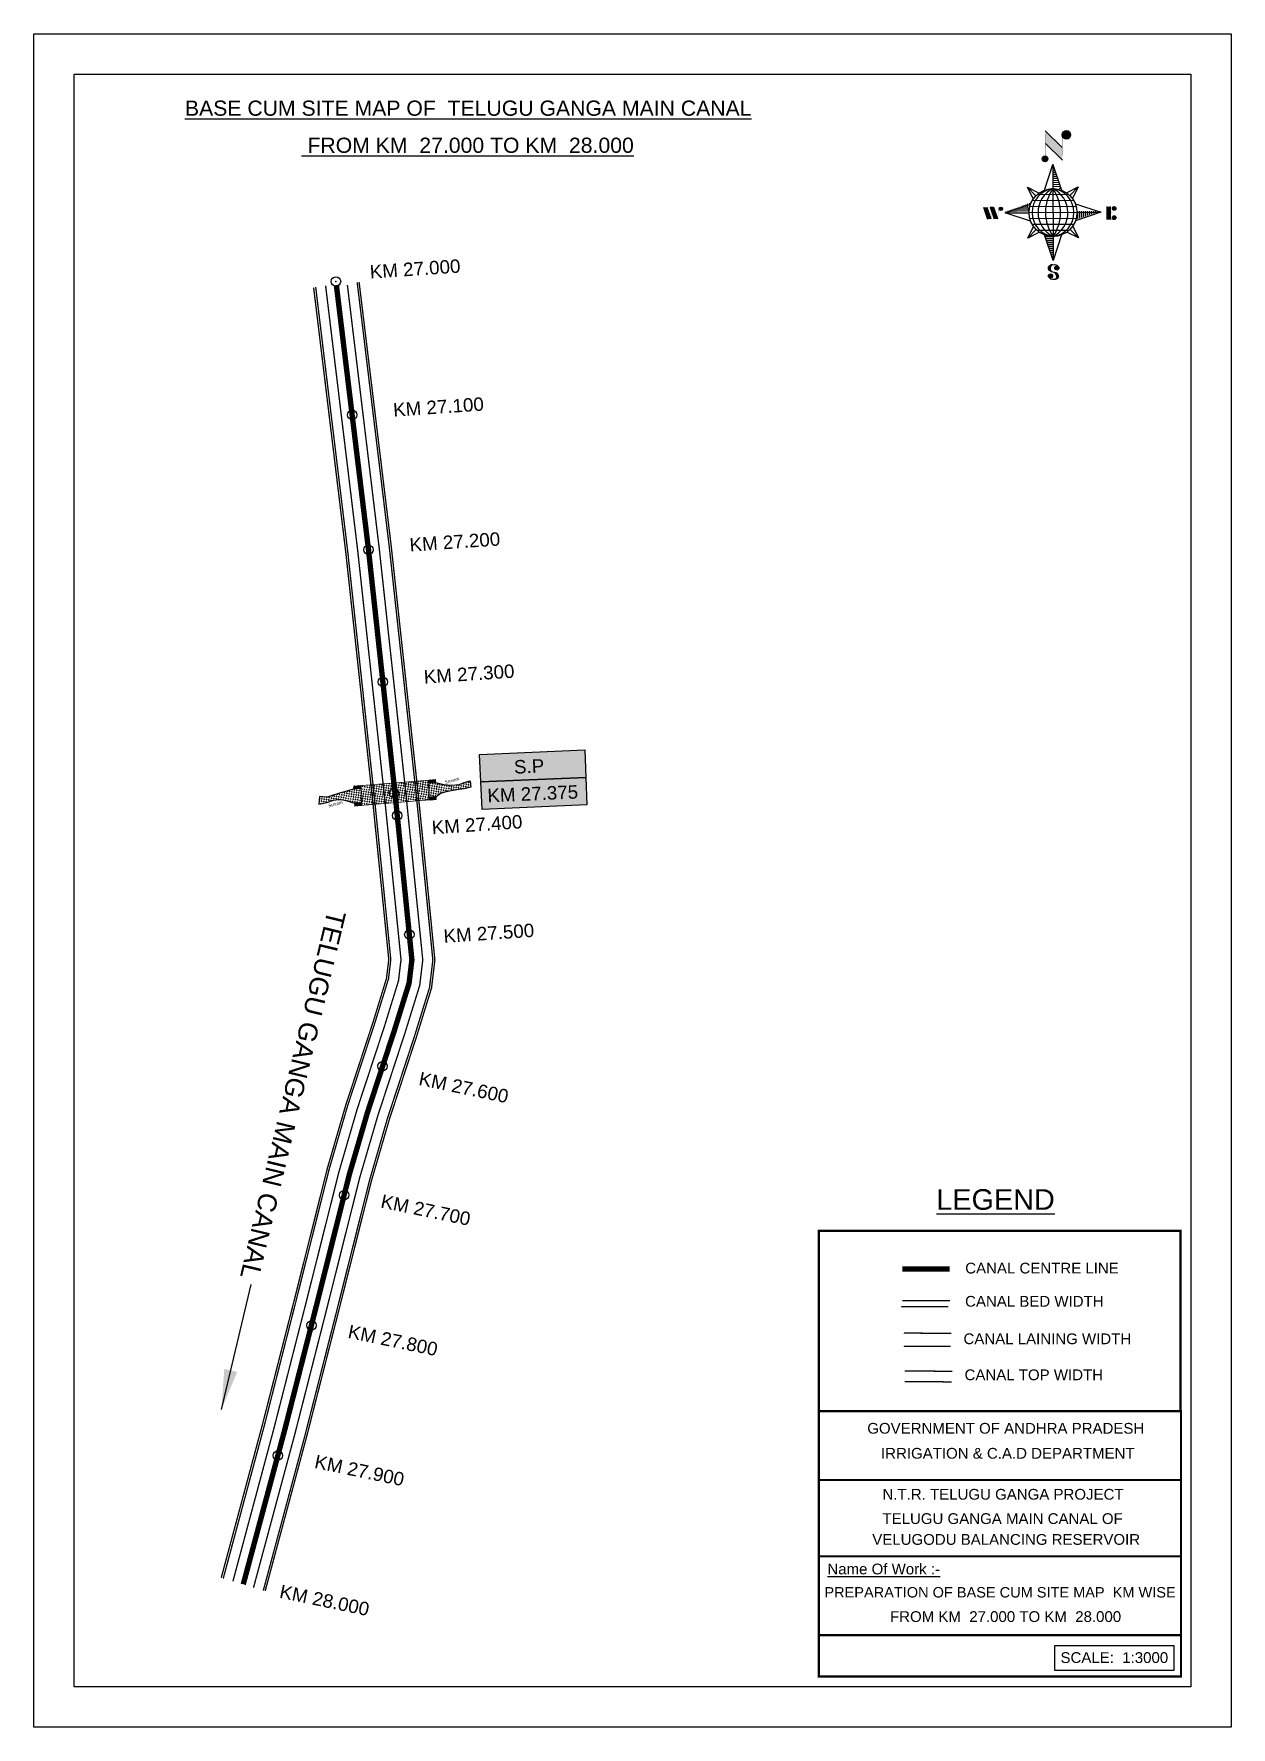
# Model space of a CAD drawing. Header units: inches. Extents: x 261719 to 262610, y 1730923 to 1732183.
import ezdxf

# ---------------------------------------------------------------- set-up
doc = ezdxf.new("R2010")
doc.units = ezdxf.units.IN
doc.header["$MEASUREMENT"] = 0
doc.header["$PDMODE"] = 32
doc.header["$PDSIZE"] = 7
doc.linetypes.add('ACAD_ISO02W100', pattern=[15, 12, -3])
for name, color, linetype in [('AQUADUCT', 1, 'Continuous'), ('bed with', 5, 'Continuous'), ('bord', 1, 'Continuous'), ('cahnige', 7, 'Continuous'), ('canal', 1, 'Continuous'), ('CARTTRACK', 30, 'ACAD_ISO02W100'), ('chainage', 7, 'Continuous'), ('FRAME 025', 7, 'Continuous'), ('lining', 4, 'Continuous'), ('STREAM', 4, 'Continuous'), ('Stu coo', 3, 'Continuous'), ('TEXT', 7, 'Continuous'), ('top of bund', 1, 'Continuous'), ('UT', 173, 'ACAD_ISO02W100'), ('V', 6, 'Continuous'), ('ZSTU', 7, 'Continuous')]:
    doc.layers.add(name, color=color, linetype=linetype)
doc.styles.add('5mm', font='times.ttf', dxfattribs={"height": 3})
doc.styles.get("Standard").update_dxf_attribs({"font": 'arial.ttf'})
doc.dimstyles.get("Standard").update_dxf_attribs({"dimtxt": 0.18, "dimasz": 0.18, "dimexe": 0.18, "dimexo": 0.0625, "dimgap": 0.09, "dimtad": 0, "dimtih": 1, "dimtoh": 1, "dimdec": 4, "dimzin": 0, "dimdsep": 46, "dimtxsty": 'Standard', "dimcen": 0.09, "dimadec": 0, "dimazin": 0, "dimtfac": 1, "dimtdec": 4, "dimtofl": 0, "dimtmove": 0, "dimatfit": 3, "dimfxl": 1, "dimtolj": 1, "dimtzin": 0, "dimarcsym": 0})
pattern_1 = [(228.0128, (-362214.33102, -1526288.49251), (-7.999998232158, -9.0000013416072), [0.134536, -13.319088]), (184.9697, (-362214.42102, -1526288.592507), (12.0000010515176, 0.999991307007), [0.230868, -22.855925]), (132.5104, (-362214.65102, -1526288.61251), (9.9999907183468, -11.0000086738712), [0.162788, -16.116032]), (267.2737, (-362215.04102, -1526288.862507), (0.9999960177272, 20.0000002949735), [0.210238, -20.813558]), (292.8337, (-362215.05102, -1526289.072507), (-5.0000099054371, 11.9999964117778), [0.206155, -20.409373]), (357.2737, (-362214.97102, -1526289.262507), (-20.0000002949735, 0.9999960177272), [0.210238, -20.813558]), (37.6942, (-362214.761022, -1526289.272507), (-13.000007345618, -9.9999904051605), [0.278029, -27.524849]), (72.2553, (-362214.541022, -1526289.102507), (7.0000107627054, 21.9999962312392), [0.262488, -25.986321]), (121.4296, (-362214.46102, -1526288.852507), (-8.0000082341764, 12.9999950364926), [0.21095, -20.884073]), (175.2364, (-362214.57102, -1526288.67251), (11.0000009463196, -0.9999915326613), [0.240832, -11.800763]), (222.3974, (-362214.811022, -1526288.652507), (-12.0000073510732, -10.9999920820141), [0.311448, -30.833375]), (138.8141, (-362214.05102, -1526288.87251), (-7.0000029468057, 5.999997313343), [0.106301, -10.523844]), (171.4692, (-362214.13102, -1526288.802507), (12.9999982848151, -2.0000079100398), [0.202237, -20.021511]), (225, (-362214.331, -1526288.7725), (-1e-16, -1.00000030945), [0.141421, -1.272792]), (203.1986, (-362214.40102, -1526288.65251), (4.999999730667, 2.000001325265), [0.076158, -7.539615]), (291.8014, (-362214.47102, -1526288.6825), (-0.9999999105, 3.00000027301), [0.107703, -5.277462]), (30.9638, (-362214.43102, -1526288.7825), (2.999998022288, 2.00000248354), [0.174929, -5.656023]), (161.5651, (-362214.28102, -1526288.6925), (2.00000043459, -0.99999840322), [0.126491, -3.035787]), (16.3895, (-362215.05102, -1526288.682507), (10.000002198412, 2.999992709818), [0.1772, -17.542845]), (70.3462, (-362214.88102, -1526288.63251), (-3.9999952473717, -11.0000021356062), [0.148661, -14.717408]), (293.1986, (-362214.28102, -1526288.49251), (-2.000001325265, 4.999999730667), [0.152315, -7.463458]), (343.6105, (-362214.22102, -1526288.632507), (-10.000002198412, 2.999992709818), [0.1772, -17.542845]), (339.444, (-362215.05102, -1526289.30251), (-5.000001844542, 1.999995996422), [0.17088, -8.373124]), (294.7751, (-362214.89102, -1526289.36251), (-4.9999921892452, 11.000003421839), [0.143178, -14.174643]), (66.8014, (-362214.27102, -1526289.49251), (2.000001325265, 4.999999730667), [0.152315, -7.463458]), (17.354, (-362214.21102, -1526289.35251), (-13.0000020190968, -3.9999945022591), [0.167631, -16.595424]), (69.444, (-362214.76102, -1526289.49251), (-1.999995996422, -5.000001844542), [0.08544, -8.458564]), (101.3099, (-362214.33102, -1526289.4925), (-0.999997632162, 4.00000075223), [0.05099, -5.048029]), (165.9638, (-362214.34102, -1526289.4425), (3.00000054599, -0.99999805736), [0.206155, -3.91695]), (186.009, (-362214.54102, -1526289.392507), (9.999999750906, 0.9999993174818), [0.19105, -18.913923]), (303.6901, (-362214.43102, -1526288.8725), (-1.000001334507, 1.99999955777), [0.144222, -3.461329]), (353.1572, (-362214.351022, -1526288.992507), (16.9999993654786, -2.0000079979248), [0.251794, -24.927563]), (60.9454, (-362214.10102, -1526289.02251), (-4.000000027199, -7.0000003845697), [0.102956, -10.192674]), (90, (-362214.051, -1526288.9325), (-1, 1), [0.06, -0.94]), (120.2564, (-362214.56102, -1526289.36251), (3.9999948868027, -7.0000024558547), [0.138924, -13.75352]), (48.0128, (-362214.63102, -1526289.24251), (7.999998232158, 9.0000013416072), [0.269072, -13.184552]), (0, (-362214.451, -1526289.0425), (1, 1), [0.26, -0.74]), (325.3048, (-362214.19102, -1526289.04251), (-9.9999942589875, 7.0000086095945), [0.158114, -15.653274]), (254.0546, (-362214.06102, -1526289.13251), (-0.999999889296, -4.000000126652), [0.145602, -7.134508]), (207.646, (-362214.10102, -1526289.272507), (-18.9999958071796, -10.0000077131692), [0.237065, -23.469474]), (175.4261, (-362214.311022, -1526289.382507), (-13.0000005583121, 0.9999948011611), [0.250799, -24.829074])]
pattern_2 = [(0, (-362215.051, -1526289.4925), (1.25, 1.25), [1.25, -1.25])]
pattern_3 = [(228.0128, (-362243.17535, -1526336.432974), (-7.999998232158, -9.0000013416072), [0.134536, -13.319088]), (184.9697, (-362243.26535, -1526336.532974), (12.0000010515176, 0.999991307007), [0.230868, -22.855925]), (132.5104, (-362243.49535, -1526336.552974), (9.9999907183468, -11.0000086738712), [0.162788, -16.116032]), (267.2737, (-362243.88535, -1526336.802974), (0.9999960177272, 20.0000002949735), [0.210238, -20.813558]), (292.8337, (-362243.89535, -1526337.012974), (-5.0000099054371, 11.9999964117778), [0.206155, -20.409373]), (357.2737, (-362243.81535, -1526337.202974), (-20.0000002949735, 0.9999960177272), [0.210238, -20.813558]), (37.6942, (-362243.60535, -1526337.212974), (-13.000007345618, -9.9999904051605), [0.278029, -27.524849]), (72.2553, (-362243.38535, -1526337.042974), (7.0000107627054, 21.9999962312392), [0.262488, -25.986321]), (121.4296, (-362243.30535, -1526336.792974), (-8.0000082341764, 12.9999950364926), [0.21095, -20.884073]), (175.2364, (-362243.41535, -1526336.612974), (11.0000009463196, -0.9999915326613), [0.240832, -11.800763]), (222.3974, (-362243.65535, -1526336.592974), (-12.0000073510732, -10.9999920820141), [0.311448, -30.833375]), (138.8141, (-362242.89535, -1526336.81297), (-7.0000029468057, 5.999997313343), [0.106301, -10.523844]), (171.4692, (-362242.97535, -1526336.742974), (12.9999982848151, -2.0000079100398), [0.202237, -20.021511]), (225, (-362243.17535, -1526336.713), (-1e-16, -1.00000030945), [0.141421, -1.272792]), (203.1986, (-362243.24535, -1526336.59297), (4.999999730667, 2.000001325265), [0.076158, -7.539615]), (291.8014, (-362243.31535, -1526336.62297), (-0.9999999105, 3.00000027301), [0.107703, -5.277462]), (30.9638, (-362243.27535, -1526336.72297), (2.999998022288, 2.00000248354), [0.174929, -5.656023]), (161.5651, (-362243.12535, -1526336.63297), (2.00000043459, -0.99999840322), [0.126491, -3.035787]), (16.3895, (-362243.89535, -1526336.622974), (10.000002198412, 2.999992709818), [0.1772, -17.542845]), (70.3462, (-362243.72535, -1526336.572974), (-3.9999952473717, -11.0000021356062), [0.148661, -14.717408]), (293.1986, (-362243.12535, -1526336.43297), (-2.000001325265, 4.999999730667), [0.152315, -7.463458]), (343.6105, (-362243.06535, -1526336.572974), (-10.000002198412, 2.999992709818), [0.1772, -17.542845]), (339.444, (-362243.89535, -1526337.24297), (-5.000001844542, 1.999995996422), [0.17088, -8.373124]), (294.7751, (-362243.73535, -1526337.302974), (-4.9999921892452, 11.000003421839), [0.143178, -14.174643]), (66.8014, (-362243.11535, -1526337.43297), (2.000001325265, 4.999999730667), [0.152315, -7.463458]), (17.354, (-362243.05535, -1526337.292974), (-13.0000020190968, -3.9999945022591), [0.167631, -16.595424]), (69.444, (-362243.60535, -1526337.43297), (-1.999995996422, -5.000001844542), [0.08544, -8.458564]), (101.3099, (-362243.17535, -1526337.43297), (-0.999997632162, 4.00000075223), [0.05099, -5.048029]), (165.9638, (-362243.18535, -1526337.38297), (3.00000054599, -0.99999805736), [0.206155, -3.91695]), (186.009, (-362243.38535, -1526337.332974), (9.999999750906, 0.9999993174818), [0.19105, -18.913923]), (303.6901, (-362243.27535, -1526336.81297), (-1.000001334507, 1.99999955777), [0.144222, -3.461329]), (353.1572, (-362243.19535, -1526336.932974), (16.9999993654786, -2.0000079979248), [0.251794, -24.927563]), (60.9454, (-362242.94535, -1526336.96297), (-4.000000027199, -7.0000003845697), [0.102956, -10.192674]), (90, (-362242.8953, -1526336.873), (-1, 1), [0.06, -0.94]), (120.2564, (-362243.40535, -1526337.302974), (3.9999948868027, -7.0000024558547), [0.138924, -13.75352]), (48.0128, (-362243.47535, -1526337.182974), (7.999998232158, 9.0000013416072), [0.269072, -13.184552]), (0, (-362243.2953, -1526336.983), (1, 1), [0.26, -0.74]), (325.3048, (-362243.03535, -1526336.982974), (-9.9999942589875, 7.0000086095945), [0.158114, -15.653274]), (254.0546, (-362242.90535, -1526337.07297), (-0.999999889296, -4.000000126652), [0.145602, -7.134508]), (207.646, (-362242.94535, -1526337.212974), (-18.9999958071796, -10.0000077131692), [0.237065, -23.469474]), (175.4261, (-362243.15535, -1526337.322974), (-13.0000005583121, 0.9999948011611), [0.250799, -24.829074])]
pattern_4 = [(267.297113149, (-8720374.938, 50637915.138), (10.5367255337, -0.497431438), [])]
pattern_5 = [(357.297113149, (-8720374.938, 50637915.138), (0.497431438, 10.5367255337), [])]

# ---------------------------------------------------------------- blocks, each defined once
blk = doc.blocks.new('A$C377B10CC')
at = {"layer": 'STREAM'}
h = blk.add_hatch(dxfattribs=at)
h.set_pattern_fill('DASH', color=256, scale=10, style=0)
h.set_pattern_definition(pattern_2)
h.paths.add_polyline_path([(-21.1, 10.4), (-19.3, 15), (-16.2, 21.2), (-13.8, 26.1), (-11.8, 30.8), (-15.9, 33.3), (-17.5, 29), (-18.4, 24.9), (-21.4, 20), (-25.2, 15.7), (-29.9, 11.7), (-32.6, 7.4), (-28.1, 4.5), (-23.6, 1.5), (-21.1, 5.7)])
h = blk.add_hatch(dxfattribs=at)
h.set_pattern_fill('DASH', color=256, scale=10, style=0)
h.set_pattern_definition(pattern_2)
h.paths.add_polyline_path([(-60.2, -34.7), (-54, -38.6), (-47.9, -42.7), (-22.3, -0.1), (-28.4, 4), (-34.5, 8)])
h = blk.add_hatch(dxfattribs=at)
h.set_pattern_fill('DASH', color=256, scale=10, style=0)
h.set_pattern_definition(pattern_2)
h.paths.add_polyline_path([(-57.7, -50.5), (-52.5, -46.4), (-49.9, -42.1), (-54.3, -39.1), (-58.8, -36.3), (-61.4, -40.5), (-63.6, -47.5), (-64.8, -50.6), (-68, -60.3), (-69.9, -62.9), (-71.7, -64.6), (-67.4, -68.4), (-64.9, -63), (-63.3, -57.9), (-61.9, -54.8), (-59.5, -52.2)])
at = {"layer": 'UT', "ltscale": 0.2}
h = blk.add_hatch(dxfattribs=at)
h.set_pattern_fill('GRAVEL', color=256, style=0)
h.set_pattern_definition(pattern_1)
h.paths.add_polyline_path([(-34.2, 8.5), (-32.6, 7.4), (-29.9, 11.7), (-31.7, 12.8)])
h = blk.add_hatch(dxfattribs=at)
h.set_pattern_fill('GRAVEL', color=256, style=0)
h.set_pattern_definition(pattern_1)
h.paths.add_polyline_path([(-23.6, 1.5), (-22, 0.4), (-19.4, 4.7), (-21.1, 5.7)])
h = blk.add_hatch(dxfattribs=at)
h.set_pattern_fill('GRAVEL', color=256, style=0)
h.set_pattern_definition(pattern_3)
h.paths.add_polyline_path([(-58.8, -36.3), (-60.5, -35.2), (-63.1, -39.5), (-61.4, -40.5)])
h = blk.add_hatch(dxfattribs=at)
h.set_pattern_fill('GRAVEL', color=256, style=0)
h.set_pattern_definition(pattern_3)
h.paths.add_polyline_path([(-48.2, -43.2), (-49.9, -42.2), (-52.5, -46.4), (-50.8, -47.5)])
at = {"layer": 'STREAM'}
for points in [[(-29.9, 11.7), (-25.2, 15.7), (-21.4, 20), (-18.4, 24.9), (-17.5, 29), (-15.9, 33.3), (-11.8, 30.8), (-13.8, 26.1), (-16.2, 21.2), (-19.3, 15), (-21.1, 10.4), (-21.1, 5.7)], [(-61.4, -40.5), (-63.6, -47.5), (-64.8, -50.6), (-68, -60.3), (-69.9, -62.9), (-71.7, -64.6), (-67.4, -68.4), (-64.9, -63), (-63.3, -57.9), (-61.9, -54.8), (-59.5, -52.2), (-57.7, -50.5), (-52.5, -46.4)]]:
    blk.add_lwpolyline(points, dxfattribs=at)
at = {"layer": 'UT', "ltscale": 0.2, "const_width": 0.5}
for points in [[(-34.2, 8.5), (-31.7, 12.8)], [(-31.7, 12.8), (-29.9, 11.7)], [(-60.5, -35.2), (-34.5, 8)], [(-48.2, -43.3), (-22.3, -0.1)], [(-34.6, 8), (-28.4, 4), (-22.3, -0.1)], [(-34.2, 8.5), (-28.1, 4.5), (-22, 0.4)], [(-32.6, 7.4), (-29.9, 11.7)], [(-23.6, 1.5), (-21.1, 5.7)], [(-22.3, -0.1), (-22, 0.4)], [(-22, 0.4), (-19.4, 4.7)], [(-21.1, 5.7), (-19.4, 4.7)], [(-63.1, -39.5), (-60.5, -35.2)], [(-61.4, -40.5), (-58.8, -36.3)], [(-60.5, -35.2), (-54.3, -39.1), (-48.2, -43.3)], [(-60.2, -34.7), (-54, -38.6), (-47.9, -42.8)], [(-63.1, -39.5), (-61.4, -40.5)], [(-52.5, -46.4), (-49.9, -42.1)], [(-52.5, -46.4), (-50.8, -47.5)], [(-50.8, -47.5), (-48.2, -43.2)]]:
    blk.add_lwpolyline(points, dxfattribs=at)
at = {"layer": 'cahnige', "style": '5mm'}
for p in [(-24.7, 17), (-60.9, -63.7)]:
    blk.add_text('Stream', height=2.5, rotation=71.1743, dxfattribs=at).set_placement(p)
blk = doc.blocks.new('*X3')
at = {"color": 0, "linetype": 'Continuous'}
for p, q in [((6321.6, 240.5), (6322.3, 241.2)), ((6321.6, 240.3), (6322.3, 241)), ((6321.6, 240.1), (6322.3, 240.8)), ((6321.6, 239.9), (6322.4, 240.7)), ((6321.6, 239.8), (6322.4, 240.6)), ((6321.6, 239.6), (6322.5, 240.5)), ((6321.6, 239.4), (6322.5, 240.3)), ((6321.6, 239.2), (6322.6, 240.2)), ((6321.7, 239.1), (6322.6, 240.1)), ((6321.8, 240.8), (6322.4, 241.4)), ((6321.8, 239), (6322.7, 240)), ((6321.8, 239), (6322.8, 239.9)), ((6321.9, 238.9), (6322.9, 239.8)), ((6322, 238.8), (6323, 239.7)), ((6322.1, 241.3), (6322.4, 241.6)), ((6322.1, 238.7), (6323.1, 239.6)), ((6322.2, 238.6), (6323.1, 239.6)), ((6322.3, 238.5), (6323.2, 239.5)), ((6322.4, 238.5), (6323.3, 239.4)), ((6322.5, 238.4), (6323.4, 239.3)), ((6322.7, 238.4), (6323.6, 239.3)), ((6322.8, 238.3), (6323.7, 239.2)), ((6322.9, 238.3), (6323.8, 239.1)), ((6323.1, 238.2), (6323.9, 239.1)), ((6323.2, 238.2), (6324, 239)), ((6323.3, 238.2), (6324.2, 239)), ((6323.5, 238.1), (6324.3, 238.9)), ((6323.7, 238.1), (6324.4, 238.9)), ((6323.8, 238.1), (6324.6, 238.8)), ((6324.1, 238.2), (6324.7, 238.8)), ((6324.3, 238.3), (6324.9, 238.8)), ((6324.6, 238.3), (6325.1, 238.8)), ((6324.8, 238.4), (6325.2, 238.8)), ((6325.1, 238.5), (6325.4, 238.8)), ((6325.4, 238.6), (6325.6, 238.8))]:
    blk.add_line(p, q, dxfattribs=at)
blk = doc.blocks.new('*X2')
at = {"color": 0, "linetype": 'Continuous'}
for p, q in [((6324.4, 240.3), (6324.5, 240.4)), ((6324.6, 240.3), (6324.8, 240.5)), ((6324.7, 240.2), (6325, 240.5)), ((6324.8, 240.2), (6325.2, 240.6)), ((6325, 240.1), (6325.5, 240.6)), ((6325.1, 240.1), (6325.6, 240.6)), ((6325.2, 240), (6325.8, 240.6)), ((6325.3, 240), (6326, 240.6)), ((6325.4, 239.9), (6326.1, 240.6)), ((6325.5, 239.8), (6326.2, 240.5)), ((6325.6, 239.8), (6326.3, 240.5)), ((6325.7, 239.7), (6326.5, 240.4)), ((6325.9, 239.6), (6326.6, 240.3)), ((6326, 239.5), (6326.7, 240.3)), ((6326, 239.4), (6326.8, 240.2)), ((6326.1, 239.3), (6327, 240.2)), ((6326.2, 239.3), (6327.1, 240.1)), ((6326.3, 239.2), (6327.1, 240)), ((6326.4, 239.1), (6327.2, 239.9)), ((6326.5, 239), (6327.3, 239.8)), ((6326.5, 238.9), (6327.4, 239.7)), ((6326.6, 238.8), (6327.5, 239.6)), ((6326.7, 238.7), (6327.5, 239.5)), ((6326.8, 238.6), (6327.6, 239.4)), ((6326.8, 238.5), (6327.7, 239.3)), ((6326.8, 236.5), (6327.4, 237)), ((6326.9, 238.3), (6327.8, 239.2)), ((6326.9, 238.2), (6327.9, 239.1)), ((6326.9, 236.8), (6327.6, 237.4)), ((6327, 238.1), (6327.8, 239)), ((6327, 237.9), (6327.8, 238.8)), ((6327, 237.8), (6327.8, 238.6)), ((6327, 237.6), (6327.8, 238.4)), ((6327, 237.4), (6327.8, 238.2)), ((6327, 237.3), (6327.8, 238)), ((6327, 237.1), (6327.8, 237.9))]:
    blk.add_line(p, q, dxfattribs=at)
blk = doc.blocks.new('H')
at = {"layer": 'bord', "extrusion": (0.000427885, 0.004792, 0.999988)}
h = blk.add_hatch(dxfattribs=at)
h.set_pattern_fill('LINE', color=8, scale=84.387686, angle=-2.70289, style=0)
h.set_pattern_definition(pattern_5)
h.paths.add_polyline_path([(-492.5, 785.6, -0.090992), (-448, 775.2), (-486.5, 912)])
h = blk.add_hatch(dxfattribs=at)
h.set_pattern_fill('LINE', color=8, scale=84.387686, angle=-92.70289, style=0)
h.set_pattern_definition(pattern_4)
h.paths.add_polyline_path([(-624.9, 665.1, -0.090992), (-614.5, 709.6), (-751.3, 671.1)])
h = blk.add_hatch(dxfattribs=at)
h.set_pattern_fill('LINE', color=8, scale=84.387686, angle=-92.70289, style=0)
h.set_pattern_definition(pattern_4)
h.paths.add_polyline_path([(-245.6, 647.2), (-372, 653.2, -0.090992), (-382.4, 608.7)])
h = blk.add_hatch(dxfattribs=at)
h.set_pattern_fill('LINE', color=8, scale=84.387686, angle=-2.70289, style=0)
h.set_pattern_definition(pattern_5)
h.paths.add_polyline_path([(-504.4, 532.7, -0.090992), (-548.9, 543.1), (-510.4, 406.3)])
for p, q in [((-516.2, 1087.1, -1217.1), (-431.5, 994, -1216.7)), ((-519.4, 1020.4, -1216.8), (-434.7, 927.3, -1216.4)), ((-538.3, 773.7, -1215.6), (-487, 906.2, -1216.3)), ((-487, 906.2, -1216.3), (-493, 779.8, -1215.7)), ((-487, 906.2, -1216.3), (-448.5, 769.4, -1215.7)), ((-626.7, 793.8, -1215.7), (-566.8, 760.2, -1215.6)), ((-626.7, 793.8, -1215.7), (-584.1, 747, -1215.5)), ((-598.9, 731, -1215.4), (-626.7, 793.8, -1215.7)), ((-421.3, 753.3, -1215.6), (-358.5, 781.1, -1215.7)), ((-358.5, 781.1, -1215.7), (-405.3, 738.5, -1215.5)), ((-358.5, 781.1, -1215.7), (-392.1, 721.2, -1215.4)), ((-864.7, 700.9, -1215.1), (-846.9, 637.7, -1214.9)), ((-846.9, 700.1, -1215.1), (-829.1, 636.9, -1214.9)), ((-829.1, 699.2, -1215.2), (-811.3, 636, -1214.9)), ((-829.1, 699.2, -1215.2), (-811.3, 698.4, -1215.2)), ((-811.3, 698.4, -1215.2), (-793.5, 635.2, -1214.9)), ((-751.8, 665.3, -1215), (-615, 703.8, -1215.3)), ((-751.8, 665.3, -1215), (-625.4, 659.3, -1215)), ((-619.3, 614, -1214.8), (-751.8, 665.3, -1215)), ((-246.1, 641.4, -1215.1), (-382.9, 602.9, -1214.9)), ((-378.6, 692.6, -1215.3), (-246.1, 641.4, -1215.1)), ((-372.5, 647.4, -1215.1), (-246.1, 641.4, -1215.1)), ((-213.5, 669.3, -1215.3), (-216.7, 600.8, -1214.9)), ((-197.2, 599.9, -1214.9), (-193.9, 668.4, -1215.3)), ((-639.4, 525.6, -1214.4), (-605.8, 585.5, -1214.7)), ((-639.4, 525.6, -1214.4), (-592.6, 568.1, -1214.6)), ((-576.6, 553.3, -1214.6), (-639.4, 525.6, -1214.4)), ((-510.9, 400.5, -1213.9), (-549.4, 537.2, -1214.5)), ((-371.2, 512.9, -1214.5), (-431.1, 546.5, -1214.6)), ((-371.2, 512.9, -1214.5), (-413.8, 559.7, -1214.7)), ((-399, 575.7, -1214.7), (-371.2, 512.9, -1214.5)), ((-459.6, 533, -1214.5), (-510.9, 400.5, -1213.9)), ((-504.9, 526.9, -1214.5), (-510.9, 400.5, -1213.9))]:
    blk.add_line(p, q, dxfattribs=at)
at = {"layer": 'bord', "color": 8, "linetype": 'ByBlock', "extrusion": (0.000427885, 0.004792, 0.999988)}
for p, q in [((-386.5, 711.4, -1215.4), (-605.5, 721.7, -1215.4)), ((-410.8, 744.2, -1215.5), (-578.1, 752.1, -1215.5)), ((-493, 779.8, -1215.7), (-504.9, 526.9, -1214.5)), ((-372.5, 647.4, -1215.1), (-625.4, 659.3, -1215)), ((-378, 615.9, -1214.9), (-622.9, 627.5, -1214.9)), ((-375, 679.2, -1215.3), (-619.9, 690.7, -1215.2)), ((-392.4, 584.9, -1214.8), (-611.4, 595.3, -1214.7)), ((-419.8, 554.6, -1214.6), (-587.1, 562.5, -1214.6))]:
    blk.add_line(p, q, dxfattribs=at)
at = {"layer": 'bord', "extrusion": (0.000427885, 0.004792, 0.999988), "elevation": -1212.1}
for points, const_width in [([(-522, 959.6), (-515.7, 1092.9)], 1.61), ([(-434.2, 933.1), (-427.9, 1066.5)], 1.61), ([(-870.1, 707), (-846.4, 705.9)], 0.642), ([(-828.6, 642.7), (-855.2, 643.9)], 0.642), ([(-828.6, 642.7), (-821, 678)], 0.642), ([(-810.8, 641.8), (-784.1, 640.6)], 0.642), ([(-793, 641), (-781.6, 693.9)], 0.642), ([(-222.7, 675.6), (-173.8, 673.3)], 0.706), ([(-194.8, 644.8), (-185, 644.4)], 0.706), ([(-177.1, 604.8), (-226, 607.1)], 0.706)]:
    blk.add_lwpolyline(points, dxfattribs=dict(at, const_width=const_width))
for points, const_width in [([(-413.7, 1073.1, 1), (-397.6, 1057.7, 1)], 22.3), ([(-530.3, 949.5, 1), (-519.6, 939.3, 1)], 14.8), ([(-775.9, 696.6, 1), (-769.5, 690.4, 1)], 8.9), ([(-177.8, 666.9, 1), (-170.8, 660.1, 1)], 9.79), ([(-180.1, 618, 1), (-173.1, 611.2, 1)], 9.79), ([(-489.8, 361.7, 1), (-498.1, 369.1, 1)], 11.1), ([(-525.2, 321.6, 1), (-533.4, 328.9, 1)], 11.1)]:
    blk.add_lwpolyline(points, format="xyb", close=True, dxfattribs=dict(at, const_width=const_width))
for points in [[(-537, 317.4), (-530.7, 310.5), (-519.8, 306.8), (-504.9, 306.9), (-493.9, 310), (-486.3, 317.7), (-486.5, 325.8), (-490.6, 333.3), (-493.5, 336.2), (-502.8, 340.9), (-522.5, 347.3), (-530.4, 351.6), (-533.7, 354.6), (-537.4, 362.6), (-537, 373.4), (-530, 380.7), (-520, 384.1), (-503.5, 384.2), (-492.5, 379.9), (-487.1, 373.3)], [(-522.5, 347.6), (-526.2, 353.8), (-527.8, 360.6), (-527.9, 370.6), (-525.9, 375.5), (-521.3, 381.2), (-514.5, 384.4)], [(-504.9, 306.9), (-499, 312.4), (-497, 319.4), (-497.5, 326.5), (-501.2, 335.4), (-509.2, 343.2)]]:
    blk.add_lwpolyline(points, dxfattribs=at)
at = {"layer": 'bord', "extrusion": (0.000427885, 0.004792, 0.999988)}
for centre, radius in [((-405.6, 1065.4, -1212.1), 22.3), ((-525, 944.4, -1212.1), 14.8), ((-498.4, 659.1, -1212.1), 126.6), ((-772.7, 693.5, -1212.1), 8.9), ((-174.3, 663.5, -1212.1), 9.79), ((-176.6, 614.6, -1212.1), 9.79), ((-494, 365.4, -1212.1), 11.1), ((-529.3, 325.2, -1212.1), 11.1)]:
    blk.add_circle(centre, radius, dxfattribs=at)
at = {"layer": 'bord', "color": 8, "linetype": 'ByBlock', "extrusion": (0.000427885, 0.004792, 0.999988)}
for centre, radius, start, end in [((-481.5, 658.3, -1212.1), 127.7, 94.92536, 259.66906), ((-436.8, 656.2, -1212.1), 140.8, 113.28644, 241.30798), ((-315.9, 650.5, -1212.1), 222.3, 142.58916, 212.00526), ((-560.1, 662.1, -1212.1), 140.8, 293.28644, 61.30798), ((-681, 667.8, -1212.1), 222.3, 322.58916, 32.00526), ((-515.4, 659.9, -1212.1), 127.7, 274.92536, 79.66906)]:
    blk.add_arc(centre, radius, start, end, dxfattribs=at)
at = {"layer": 'bord', "extrusion": (0.000427885, 0.004792, 0.999988)}
for points in [[(-515.7, 1092.9, -1212.1), (-431, 999.8, -1212.1), (-518.9, 1026.2, -1212.1), (-434.2, 933.1, -1212.1)], [(-864.1, 706.7, -1212.1), (-846.4, 705.9, -1212.1), (-846.3, 643.5, -1212.1), (-828.6, 642.7, -1212.1)], [(-828.6, 705, -1212.1), (-810.8, 704.2, -1212.1), (-810.8, 641.8, -1212.1), (-793, 641, -1212.1)], [(-193.4, 674.2, -1212.1), (-196.6, 605.7, -1212.1), (-213, 675.1, -1212.1), (-216.2, 606.7, -1212.1)]]:
    blk.add_solid(points, dxfattribs=at)
at = {"layer": 'bord', "extrusion": (0.000427885, 0.004792, 0.999988), "xscale": 7.977342409717546, "yscale": 7.977342408231451, "zscale": 7.977342408476333, "rotation": 138.0840426661453}
for name, p in [('*X2', (38300.5, -31929.4, -1212.1)), ('*X3', (38314.4, -31950.9, -1212.1))]:
    blk.add_blockref(name, p, dxfattribs=at)

msp = doc.modelspace()

# ---------------------------------------------------------------- hatches: boundary and pattern name
at = {"layer": 'ZSTU'}
h = msp.add_hatch(color=135, dxfattribs=at)
h.set_gradient(color1=(141, 177, 78), color2=(107, 135, 59), one_color=1, tint=0.38, name='CYLINDER')
h.paths.add_polyline_path([(262051.1, 1731647.1), (262052, 1731626.7), (262130.2, 1731630.1), (262129.3, 1731650.5)])
h.paths.add_polyline_path([(262074.4, 1731629.9), (262102.1, 1731631.1), (262101.4, 1731646.6), (262073.7, 1731645.4)], flags=24)
h = msp.add_hatch(color=252, dxfattribs=at)
h.set_gradient(color1=(167, 88, 159), color2=(127, 67, 121), one_color=1, tint=0.38, name='CYLINDER')
h.paths.add_polyline_path([(262131, 1731609.6), (262130.2, 1731630.1), (262052, 1731626.7), (262052.9, 1731606.2)])
h.paths.add_polyline_path([(262054.6, 1731608.6), (262127.3, 1731611.8), (262126.6, 1731627.1), (262054, 1731624)], flags=24)

# ---------------------------------------------------------------- linework, layer by layer
at = {"linetype": 'ByBlock'}
for points in [[(261719.4, 1730923.3), (261719.4, 1732183.3), (262610.4, 1732183.3), (262610.4, 1730923.3)], [(262580.4, 1732153.3), (262580.4, 1730953.3), (261749.4, 1730953.3), (261749.4, 1732153.3)]]:
    msp.add_lwpolyline(points, close=True, dxfattribs=at)
for p in [(261944.2, 1731999.1), (261956.3, 1731899.8), (261968.4, 1731799.5), (261979.1, 1731701.1), (261989.8, 1731601.7), (261998.8, 1731513.1), (261978.9, 1731415.1), (261950.3, 1731319.2), (261925.9, 1731222.3), (261901, 1731125.4)]:
    msp.add_point(p)
at = {"color": 2}
msp.add_point((261987.3, 1731618.2), dxfattribs=at)
at = {"layer": 'bed with', "const_width": 1}
for points in [[(261936.5, 1731995.9), (261960.4, 1731798.6), (261980.4, 1731614.8), (261987.4, 1731545.8), (261992.6, 1731494.4), (261990.7, 1731478.6), (261980.2, 1731444.6), (261960, 1731383.3), (261946.4, 1731336.5), (261921.9, 1731239.1), (261898.1, 1731145.9), (261867.5, 1731031.8)], [(261952.7, 1731996.4), (261976.4, 1731800.4), (261996.4, 1731616.5), (262003.4, 1731547.5), (262008.8, 1731494.2), (262006.5, 1731475.2), (261995.5, 1731439.7), (261975.4, 1731378.5), (261961.9, 1731332.3), (261937.5, 1731235.2), (261913.7, 1731141.8), (261882.8, 1731027)], [(262401.1, 1731240.6), (262397.9, 1731240.7), (262365.8, 1731240.7)], [(262400, 1731236.2), (262397.9, 1731236.3), (262365.1, 1731236.2), (262364.9, 1731236.3)]]:
    msp.add_lwpolyline(points, dxfattribs=at)
at = {"layer": 'canal', "color": 6, "const_width": 4}
for points in [[(262400.9, 1731264.3), (262398.3, 1731264.3), (262365.7, 1731264.3)], [(262365.7, 1731264.3), (262400.9, 1731264.3)]]:
    msp.add_lwpolyline(points, dxfattribs=at)
at = {"layer": 'FRAME 025', "lineweight": -3, "const_width": 1.64}
for points in [[(262303.6, 1731292.7), (262572.7, 1731292.7), (262572.7, 1731158.5), (262303.6, 1731158.5)], [(262303.6, 1731158.5), (262573.1, 1731158.5), (262573.1, 1730961), (262303.6, 1730961)]]:
    msp.add_lwpolyline(points, close=True, dxfattribs=at)
for points in [[(262303.6, 1731107.2), (262573.1, 1731107.2)], [(262303.6, 1731050.4), (262573.1, 1731050.4)], [(262303.6, 1730991.7), (262573.1, 1730991.7)]]:
    msp.add_lwpolyline(points, dxfattribs=at)
at = {"layer": 'lining', "const_width": 1}
for points in [[(261960, 1731998.4), (261983.9, 1731801.3), (262003.9, 1731617.3), (262010.9, 1731548.2), (262016.3, 1731494.1), (262013.8, 1731473.6), (262002.6, 1731437.4), (261982.5, 1731376.3), (261969.2, 1731330.3), (261944.8, 1731233.3), (261921, 1731139.9), (261890.1, 1731024.9)], [(261929.1, 1731994.9), (261953, 1731797.7), (261972.9, 1731614), (261979.9, 1731545.1), (261985, 1731494.5), (261983.3, 1731480.2), (261973, 1731446.9), (261952.8, 1731385.5), (261939.1, 1731338.4), (261914.6, 1731241), (261890.9, 1731147.8), (261860.3, 1731033.9)], [(262366.8, 1731216.6), (262391.5, 1731216.4), (262402.2, 1731216.3)], [(262366.8, 1731206.8), (262393.6, 1731206.6), (262401.7, 1731206.6)]]:
    msp.add_lwpolyline(points, dxfattribs=at)
at = {"layer": 'top of bund', "const_width": 1}
for points in [[(261961.4, 1731998.7), (261985.4, 1731801.4), (262005.4, 1731617.4), (262012.4, 1731548.4), (262017.8, 1731494.1), (262015.3, 1731473.3), (262004.1, 1731437), (261984, 1731375.8), (261970.6, 1731329.9), (261946.2, 1731233), (261922.4, 1731139.6), (261891.5, 1731024.6)], [(261927.6, 1731994.4), (261951.5, 1731797.5), (261971.4, 1731613.9), (261978.4, 1731544.9), (261983.5, 1731494.5), (261981.8, 1731480.5), (261971.6, 1731447.3), (261951.4, 1731385.9), (261937.7, 1731338.8), (261913.2, 1731241.3), (261889.4, 1731148.2), (261858.8, 1731034.4)], [(262367.3, 1731188.4), (262391.9, 1731188.2), (262402.8, 1731188.1)], [(262402.3, 1731180.2), (262394.4, 1731180.3), (262367.5, 1731180.5)]]:
    msp.add_lwpolyline(points, dxfattribs=at)
at = {"layer": 'V', "color": 6, "const_width": 4}
msp.add_lwpolyline([(261944.5, 1731996.4), (261968.4, 1731799.5), (261988.4, 1731615.6), (261995.4, 1731546.6), (262000.7, 1731494.3), (261998.6, 1731476.9), (261987.8, 1731442.2), (261967.7, 1731380.9), (261954.1, 1731334.4), (261929.7, 1731237.2), (261905.9, 1731143.9), (261875.2, 1731029.6)], dxfattribs=at)
at = {"layer": 'V', "color": 0}
msp.add_lwpolyline([(262479.1, 1730984.1), (262567.8, 1730984.1), (262567.8, 1730965.4), (262479.1, 1730965.4)], close=True, dxfattribs=at)
at = {"layer": 'ZSTU', "color": 135}
msp.add_lwpolyline([(262051.1, 1731647.1), (262129.3, 1731650.5), (262130.2, 1731630.1), (262052, 1731626.7)], close=True, dxfattribs=at)
at = {"layer": 'ZSTU', "color": 252}
msp.add_lwpolyline([(262052, 1731626.7), (262130.2, 1731630.1), (262131, 1731609.6), (262052.9, 1731606.2)], close=True, dxfattribs=at)

# ---------------------------------------------------------------- block references
at = {"layer": 'AQUADUCT', "color": 1, "xscale": 0.1408039184319789, "yscale": 0.1408039187081158, "zscale": 0.1408039184379445, "rotation": 3.078330572322649}
msp.add_blockref('H', (262552.9, 1731962.3, 170.9), dxfattribs=at)
at = {"layer": 'CARTTRACK', "color": 3, "rotation": 305.5634945446239}
msp.add_blockref('A$C377B10CC', (262026.3, 1731595.2), dxfattribs=at)

# ---------------------------------------------------------------- texts
at = {"layer": 'chainage', "color": 0}
for s, rotation, p in [('KM 27.000', 3.8542, (261969.7, 1732001.2)), ('KM 27.100', 3.8542, (261987.1, 1731898.5)), ('KM 27.200', 3.8542, (261999.3, 1731798.1)), ('KM 27.300', 3.8542, (262009.9, 1731699.8)), ('KM 27.400', 3.8542, (262015.8, 1731587.7)), ('KM 27.500', 3.8542, (262024.6, 1731506.9)), ('KM 27.600', 348.2808, (262005.2, 1731401.3)), ('KM 27.700', 348.2808, (261976.9, 1731310.1)), ('KM 27.800', 348.2808, (261952.5, 1731213.1)), ('KM 27.900', 348.2808, (261927.6, 1731116.3)), ('KM 28.000', 348.2808, (261901.6, 1731019.7))]:
    msp.add_text(s, height=10, rotation=rotation, dxfattribs=at).set_placement(p)
at = {"layer": 'chainage', "color": 1}
msp.add_text('TELUGU GANGA MAIN CANAL', height=14.042, rotation=256.5603, dxfattribs=at).set_placement((261938.1, 1731532.1))
at = {"layer": 'chainage', "color": 0}
for s, height, p in [('%%ULEGEND', 15.34, (262391, 1731308.3)), ('CANAL CENTRE LINE', 8, (262412.5, 1731260.9)), ('CANAL BED WIDTH', 8, (262412.4, 1731236.2)), ('CANAL LAINING WIDTH', 8, (262411.2, 1731208.3)), ('CANAL TOP WIDTH', 8, (262412, 1731181.5)), ('GOVERNMENT OF ANDHRA PRADESH ', 8, (262339.6, 1731141.7)), ('IRRIGATION & C.A.D DEPARTMENT', 8, (262349.8, 1731123.1)), ('N.T.R. TELUGU GANGA PROJECT', 8, (262350.9, 1731092.6)), ('TELUGU GANGA MAIN CANAL OF', 8, (262350.9, 1731074.5)), (' VELUGODU BALANCING RESERVOIR', 8, (262340.2, 1731059)), ('%%UName Of Work :-', 8, (262309.9, 1731037)), ('PREPARATION OF BASE CUM SITE MAP  KM WISE', 7.743, (262307.7, 1731019.8)), (' FROM KM  27.000 TO KM  28.000', 8, (262353.4, 1731001.6)), ('SCALE:  1:3000', 8, (262483.4, 1730971.1))]:
    msp.add_text(s, height=height, dxfattribs=at).set_placement(p)
at = {"layer": 'Stu coo', "color": 0}
for s, p in [('S.P', (262076.9, 1731632.8)), ('KM 27.375', (262057.1, 1731611.5))]:
    msp.add_text(s, height=10, rotation=2.4629, dxfattribs=at).set_placement(p)
at = {"layer": 'TEXT', "color": 0}
for s, p in [('%%UBASE CUM SITE MAP OF  TELUGU GANGA MAIN CANAL', (261831.8, 1732122.4)), ('%%U FROM KM  27.000 TO KM  28.000', (261918.6, 1732094.8))]:
    msp.add_text(s, height=11.294, dxfattribs=at).set_placement(p)

# ---------------------------------------------------------------- leaders
at = {"layer": 'chainage', "color": 1}
msp.add_leader([(261858.9, 1731159.6), (261881.2, 1731252.7)], dimstyle='Standard', override={"dimasz": 30, "dimgap": 0.09, "dimtad": 0}, dxfattribs=at)

doc.saveas('drawing.dxf')
